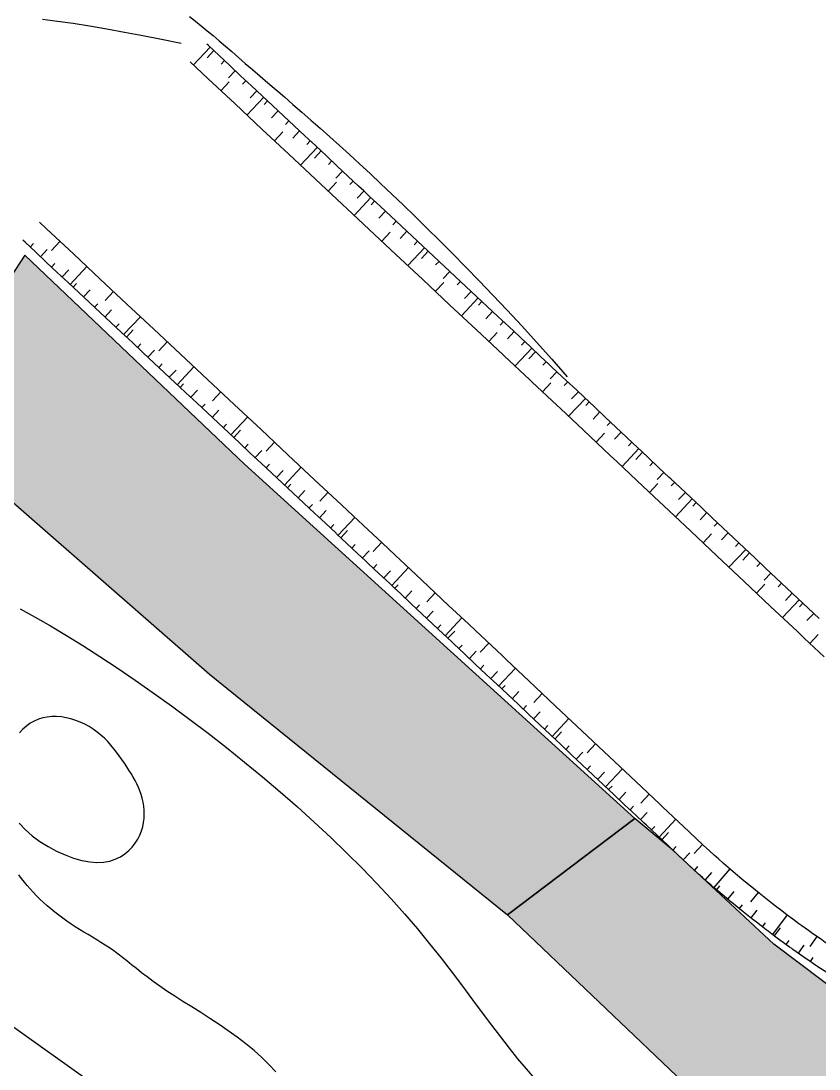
# Model space of a CAD drawing. Header units: millimetres. Extents: x 501029 to 503193, y 1805862 to 1807132.
# Drawn here: x 501825.51 to 501858.1, y 1806728.93 to 1806771.73 of the extents above; entities that cross this region are included whole.
import ezdxf

# ---------------------------------------------------------------- set-up
doc = ezdxf.new("R2010")
doc.units = ezdxf.units.MM
doc.header["$LTSCALE"] = 12
doc.header["$MEASUREMENT"] = 0
for name, color, linetype in [('3', 7, 'CONTINUOUS'), ('DM1', 4, 'CONTINUOUS'), ('KHUNG', 7, 'CONTINUOUS'), ('TEXT', 4, 'CONTINUOUS')]:
    doc.layers.add(name, color=color, linetype=linetype)

msp = doc.modelspace()

# ---------------------------------------------------------------- hatches: boundary and pattern name
at = {"layer": 'TEXT', "linetype": 'Continuous'}
h = msp.add_hatch(dxfattribs=at)
h.set_pattern_fill('HONEY', color=256, scale=5, style=0)
h.set_pattern_definition([(0, (0, 0), (0.9375, 0.5412658750000001), [0.625, -1.25]), (120, (0, 0), (-0.9374999979516122, 0.5412658785479115), [0.625, -1.25]), (60, (0, 0), (2.0483877e-09, 1.082531753547911), [-1.25, 0.625])])
h.paths.add_polyline_path([(501834.6466081616, 1806753.636734551), (501825.6713402269, 1806762.17099704), (501821.2938374038, 1806755.472344911), (501833.2147096753, 1806745.055671973), (501845.3858500724, 1806735.223204318), (501850.5764841258, 1806739.156191729)])
h.paths.add_polyline_path([(501860.2846427964, 1806730.989805251), (501856.2574264699, 1806734.028931883), (501852.1300000001, 1806737.871999999), (501850.5764841261, 1806739.156191728), (501845.3858500727, 1806735.223204318), (501856.6130687546, 1806724.521065518), (501868.2472492611, 1806715.403686484), (501872.2860022753, 1806719.673945244), (501864.0525835316, 1806726.646058421), (501861.8955290009, 1806728.755154181)])
h.paths.add_polyline_path([(501872.9540000002, 1806720.087), (501868.2472492608, 1806715.403686484), (501871.2077240842, 1806713.447778474), (501877.1870352164, 1806715.80847753)])

# ---------------------------------------------------------------- linework, layer by layer
at = {"layer": '3', "linetype": 'Continuous'}
for p, q in [((501833.1679999999, 1806770.727, 7.645999999999999), (501833.1029999998, 1806770.788, 7.649)), ((501833.234, 1806770.667, 7.584999999999999), (501832.5509999997, 1806769.937, 7.584999999999999)), ((501833.3869999999, 1806770.522, 7.637999999999999), (501833.1139999999, 1806770.23, 7.637999999999999)), ((501833.6059999999, 1806770.316999999, 7.629999999999999), (501833.1679999999, 1806770.727, 7.645999999999999)), ((501834.0439999998, 1806769.907, 7.613), (501833.6059999999, 1806770.316999999, 7.629999999999999)), ((501833.1599999999, 1806769.367, 7.562), (501832.4199999999, 1806770.06, 7.589999999999999)), ((501833.825, 1806770.112, 7.621), (501833.6889999998, 1806769.966, 7.621)), ((501834.4819999999, 1806769.497, 7.596), (501834.0439999998, 1806769.907, 7.613)), ((501834.2629999998, 1806769.702, 7.605), (501833.9899999998, 1806769.41, 7.605)), ((501834.9199999999, 1806769.087, 7.58), (501834.4819999999, 1806769.497, 7.596)), ((501834.2549999999, 1806768.342, 7.52), (501833.1599999999, 1806769.367, 7.562)), ((501834.0169999998, 1806769.25, 7.541999999999999), (501833.6749999998, 1806768.885, 7.541999999999999)), ((501834.7009999999, 1806769.292, 7.588), (501834.5639999998, 1806769.146, 7.588)), ((501835.3579999998, 1806768.677, 7.562999999999999), (501834.9199999999, 1806769.087, 7.58)), ((501835.4239999999, 1806768.617999999, 7.501), (501834.7399999997, 1806767.888, 7.501)), ((501835.1389999997, 1806768.882, 7.570999999999999), (501834.866, 1806768.59, 7.570999999999999)), ((501835.7959999999, 1806768.268, 7.546), (501835.3579999998, 1806768.677, 7.562999999999999)), ((501835.3499999999, 1806767.318, 7.477999999999999), (501834.2549999999, 1806768.342, 7.52)), ((501835.5769999999, 1806768.472, 7.554), (501835.4399999999, 1806768.326, 7.554)), ((501836.2339999999, 1806767.858, 7.528999999999999), (501835.7959999999, 1806768.268, 7.546)), ((501836.0149999999, 1806768.062999999, 7.538), (501835.741, 1806767.771, 7.538)), ((501836.6709999998, 1806767.448, 7.512999999999999), (501836.2339999999, 1806767.858, 7.528999999999999)), ((501836.4439999999, 1806766.293, 7.435999999999999), (501835.3499999999, 1806767.318, 7.477999999999999)), ((501836.4519999998, 1806767.653, 7.520999999999999), (501836.3159999999, 1806767.507, 7.520999999999999)), ((501837.1089999999, 1806767.038, 7.496), (501836.6709999998, 1806767.448, 7.512999999999999)), ((501836.2059999997, 1806767.200999999, 7.458), (501835.8639999998, 1806766.836, 7.458)), ((501836.8899999999, 1806767.243, 7.504), (501836.6169999999, 1806766.951, 7.504)), ((501837.5469999998, 1806766.628, 7.479), (501837.1089999999, 1806767.038, 7.496)), ((501837.613, 1806766.569, 7.418), (501836.9299999999, 1806765.839, 7.418)), ((501837.3279999998, 1806766.833, 7.488), (501837.1919999998, 1806766.687, 7.488)), ((501837.9849999998, 1806766.218, 7.461999999999999), (501837.5469999998, 1806766.628, 7.479)), ((501837.5389999999, 1806765.268, 7.394), (501836.4439999999, 1806766.293, 7.435999999999999)), ((501837.7659999998, 1806766.423, 7.471), (501837.4929999998, 1806766.131, 7.471)), ((501838.4229999999, 1806765.808, 7.445999999999999), (501837.9849999998, 1806766.218, 7.461999999999999)), ((501838.2039999999, 1806766.013, 7.453999999999999), (501838.0669999999, 1806765.867, 7.453999999999999)), ((501838.6419999998, 1806765.603, 7.437), (501838.3679999998, 1806765.310999999, 7.437)), ((501838.8609999998, 1806765.398, 7.429), (501838.4229999999, 1806765.808, 7.445999999999999)), ((501838.6339999999, 1806764.244, 7.352999999999999), (501837.5389999999, 1806765.268, 7.394)), ((501839.2989999998, 1806764.989, 7.411999999999999), (501838.8609999998, 1806765.398, 7.429)), ((501839.0799999998, 1806765.194, 7.421), (501838.9429999998, 1806765.048, 7.421)), ((501838.3949999998, 1806765.152, 7.375), (501838.0539999999, 1806764.787, 7.375)), ((501839.5179999999, 1806764.784, 7.403999999999999), (501839.2439999999, 1806764.492, 7.403999999999999)), ((501839.8019999999, 1806764.519, 7.334), (501839.119, 1806763.789, 7.334)), ((501840.1739999998, 1806764.169, 7.379), (501839.7369999997, 1806764.579, 7.395)), ((501839.9549999998, 1806764.374, 7.387), (501839.8189999999, 1806764.228, 7.387)), ((501840.3929999999, 1806763.964, 7.37), (501840.1199999999, 1806763.672, 7.37)), ((501840.6119999998, 1806763.759, 7.362), (501840.1739999998, 1806764.169, 7.379)), ((501826.558, 1806763.241, 7.052), (501826.2689999999, 1806763.511, 7.062999999999999)), ((501841.0499999998, 1806763.349, 7.344999999999999), (501840.6119999998, 1806763.759, 7.362)), ((501840.8309999998, 1806763.554, 7.354), (501840.6949999999, 1806763.408, 7.354)), ((501827.6519999997, 1806762.216, 7.009999999999999), (501826.558, 1806763.241, 7.052)), ((501840.8229999998, 1806762.194, 7.269), (501839.7279999999, 1806763.219, 7.310999999999999)), ((501840.585, 1806763.102, 7.291), (501840.2429999998, 1806762.737, 7.291)), ((501841.2689999999, 1806763.144, 7.336999999999999), (501840.9959999998, 1806762.852, 7.336999999999999)), ((501841.4879999999, 1806762.939, 7.328999999999999), (501841.0499999998, 1806763.349, 7.344999999999999)), ((501825.683, 1806762.693, 6.999), (501825.586, 1806762.783, 7.003)), ((501826.1199999999, 1806762.283, 6.983), (501825.683, 1806762.693, 6.999)), ((501826.0259999999, 1806762.645, 6.991), (501825.8889999998, 1806762.499, 6.991)), ((501827.1049999998, 1806762.729, 7.031), (501826.7629999998, 1806762.363, 7.031)), ((501841.9259999998, 1806762.529, 7.312), (501841.4879999999, 1806762.939, 7.328999999999999)), ((501841.7069999999, 1806762.734, 7.32), (501841.5699999998, 1806762.588, 7.32)), ((501826.558, 1806761.873, 6.966), (501826.1199999999, 1806762.283, 6.983)), ((501826.5889999999, 1806762.392, 6.975), (501826.316, 1806762.1, 6.975)), ((501828.7469999997, 1806761.192, 6.967999999999999), (501827.6519999997, 1806762.216, 7.009999999999999)), ((501841.9179999998, 1806761.17, 7.227), (501840.8229999998, 1806762.194, 7.269)), ((501841.9919999999, 1806762.47, 7.25), (501841.308, 1806761.739999999, 7.25)), ((501842.1449999998, 1806762.323999999, 7.302999999999999), (501841.8709999998, 1806762.032, 7.302999999999999)), ((501842.3639999998, 1806762.12, 7.294999999999999), (501841.9259999998, 1806762.529, 7.312)), ((501826.9959999998, 1806761.463, 6.948999999999999), (501826.558, 1806761.873, 6.966)), ((501826.9019999998, 1806761.825, 6.958), (501826.7649999999, 1806761.679, 6.958)), ((501842.8019999999, 1806761.71, 7.278), (501842.3639999998, 1806762.12, 7.294999999999999)), ((501842.5829999999, 1806761.915, 7.286999999999999), (501842.4459999998, 1806761.769, 7.286999999999999)), ((501827.4339999999, 1806761.053, 6.932), (501826.9959999998, 1806761.463, 6.948999999999999)), ((501827.4649999998, 1806761.572, 6.942), (501827.1919999998, 1806761.28, 6.942)), ((501828.2, 1806761.704, 6.988999999999999), (501827.5159999998, 1806760.974, 6.988999999999999)), ((501843.021, 1806761.505, 7.27), (501842.7469999998, 1806761.213, 7.27)), ((501843.2389999999, 1806761.3, 7.262), (501842.8019999999, 1806761.71, 7.278)), ((501827.8719999997, 1806760.643, 6.916), (501827.4339999999, 1806761.053, 6.932)), ((501827.778, 1806761.006, 6.924), (501827.6409999998, 1806760.86, 6.924)), ((501829.842, 1806760.167, 6.926), (501828.7469999997, 1806761.192, 6.967999999999999)), ((501843.0119999999, 1806760.145, 7.185), (501841.9179999998, 1806761.17, 7.227)), ((501842.7739999998, 1806761.053, 7.206999999999999), (501842.4319999998, 1806760.688, 7.206999999999999)), ((501843.677, 1806760.889999999, 7.245), (501843.2389999999, 1806761.3, 7.262)), ((501843.4579999999, 1806761.095, 7.253), (501843.3219999999, 1806760.949, 7.253)), ((501844.1149999998, 1806760.48, 7.227999999999999), (501843.677, 1806760.889999999, 7.245)), ((501828.3099999998, 1806760.233, 6.899), (501827.8719999997, 1806760.643, 6.916)), ((501828.3409999998, 1806760.752, 6.908), (501828.0669999999, 1806760.46, 6.908)), ((501829.2939999998, 1806760.679, 6.947), (501828.9529999997, 1806760.314, 6.947)), ((501843.896, 1806760.685, 7.235999999999999), (501843.6229999998, 1806760.393, 7.235999999999999)), ((501844.5529999999, 1806760.07, 7.211), (501844.1149999998, 1806760.48, 7.227999999999999)), ((501828.7479999999, 1806759.824, 6.882), (501828.3099999998, 1806760.233, 6.899)), ((501828.653, 1806760.186, 6.891), (501828.5169999998, 1806760.04, 6.891)), ((501830.9359999998, 1806759.142, 6.884999999999999), (501829.842, 1806760.167, 6.926)), ((501844.1069999998, 1806759.12, 7.142999999999999), (501843.0119999999, 1806760.145, 7.185)), ((501844.1809999998, 1806760.421, 7.166999999999999), (501843.4979999999, 1806759.691, 7.166999999999999)), ((501844.3339999998, 1806760.275, 7.219999999999999), (501844.1969999999, 1806760.129, 7.219999999999999)), ((501844.991, 1806759.66, 7.195), (501844.5529999999, 1806760.07, 7.211)), ((501829.1859999997, 1806759.414, 6.865), (501828.7479999999, 1806759.824, 6.882)), ((501829.2159999997, 1806759.933, 6.875), (501828.9429999998, 1806759.641, 6.875)), ((501830.3889999998, 1806759.655, 6.905), (501829.7059999998, 1806758.924, 6.905)), ((501844.7719999999, 1806759.865, 7.203), (501844.4989999998, 1806759.573, 7.203)), ((501845.4289999998, 1806759.25, 7.177999999999999), (501844.991, 1806759.66, 7.195)), ((501829.6229999999, 1806759.004, 6.849), (501829.1859999997, 1806759.414, 6.865)), ((501829.5289999999, 1806759.366, 6.857), (501829.3919999997, 1806759.22, 6.857)), ((501845.21, 1806759.455, 7.185999999999999), (501845.0729999998, 1806759.309, 7.185999999999999)), ((501845.8669999999, 1806758.841, 7.161), (501845.4289999998, 1806759.25, 7.177999999999999)), ((501830.0609999998, 1806758.593999999, 6.831999999999999), (501829.6229999999, 1806759.004, 6.849)), ((501830.0919999999, 1806759.113, 6.841), (501829.8189999999, 1806758.821, 6.841)), ((501832.031, 1806758.118, 6.842999999999999), (501830.9359999998, 1806759.142, 6.884999999999999)), ((501845.2019999998, 1806758.096, 7.100999999999999), (501844.1069999998, 1806759.12, 7.142999999999999)), ((501844.9629999998, 1806759.004, 7.124), (501844.6219999997, 1806758.639, 7.124)), ((501845.6479999998, 1806759.046, 7.169999999999999), (501845.3739999999, 1806758.754, 7.169999999999999)), ((501830.4989999998, 1806758.184, 6.815), (501830.0609999998, 1806758.593999999, 6.831999999999999)), ((501830.4049999998, 1806758.546, 6.823999999999999), (501830.2679999999, 1806758.4, 6.823999999999999)), ((501831.4839999999, 1806758.63, 6.863999999999999), (501831.1419999998, 1806758.265, 6.863999999999999)), ((501846.3699999998, 1806758.371, 7.083), (501845.6869999999, 1806757.642, 7.083)), ((501846.0859999999, 1806758.636, 7.153), (501845.9489999997, 1806758.489999999, 7.153)), ((501846.7419999999, 1806758.021, 7.128), (501846.3039999998, 1806758.431, 7.145)), ((501830.9369999999, 1806757.774, 6.798), (501830.4989999998, 1806758.184, 6.815)), ((501830.9679999998, 1806758.293, 6.807999999999999), (501830.6949999999, 1806758.001, 6.807999999999999)), ((501846.5229999998, 1806758.225999999, 7.137), (501846.2499999998, 1806757.934, 7.137)), ((501831.3749999998, 1806757.364, 6.782), (501830.9369999999, 1806757.774, 6.798)), ((501831.281, 1806757.727, 6.79), (501831.1439999998, 1806757.581, 6.79)), ((501831.8439999998, 1806757.474, 6.774), (501831.5699999998, 1806757.182, 6.774)), ((501832.5779999997, 1806757.605, 6.822), (501831.8949999998, 1806756.875, 6.822)), ((501846.9609999999, 1806757.816, 7.12), (501846.8239999998, 1806757.67, 7.12)), ((501847.6169999999, 1806757.2, 7.097), (501847.18, 1806757.61, 7.112)), ((501831.8129999999, 1806756.955, 6.765), (501831.3749999998, 1806757.364, 6.782)), ((501834.221, 1806756.068, 6.759), (501833.126, 1806757.093, 6.801)), ((501847.3979999998, 1806757.405, 7.104), (501847.1249999998, 1806757.113, 7.104)), ((501848.0549999999, 1806756.79, 7.081), (501847.6169999999, 1806757.2, 7.097)), ((501832.156, 1806756.907, 6.757), (501832.0199999998, 1806756.761, 6.757)), ((501832.7199999998, 1806756.654, 6.741), (501832.4459999998, 1806756.361999999, 6.741)), ((501847.1519999998, 1806756.953, 7.041999999999999), (501846.8099999998, 1806756.589, 7.041999999999999)), ((501847.8359999999, 1806756.995, 7.089), (501847.6989999998, 1806756.849, 7.089)), ((501832.6889999998, 1806756.135, 6.730999999999999), (501832.2509999999, 1806756.545, 6.748)), ((501833.673, 1806756.581, 6.78), (501833.3309999998, 1806756.216, 6.78)), ((501848.558, 1806756.318999999, 7.004999999999999), (501847.8729999999, 1806755.591, 7.004999999999999)), ((501848.2729999998, 1806756.584, 7.073), (501847.9989999999, 1806756.293, 7.073)), ((501848.9289999997, 1806755.968, 7.051), (501848.4919999998, 1806756.379, 7.065999999999999)), ((501833.126, 1806755.725, 6.714999999999999), (501832.6889999998, 1806756.135, 6.730999999999999)), ((501833.0319999999, 1806756.087, 6.722999999999999), (501832.8949999998, 1806755.941, 6.722999999999999)), ((501833.5949999997, 1806755.834, 6.706999999999999), (501833.3219999999, 1806755.542, 6.706999999999999)), ((501835.3149999999, 1806755.044, 6.717), (501834.221, 1806756.068, 6.759)), ((501848.71, 1806756.173, 7.057999999999999), (501848.5729999999, 1806756.028, 7.057999999999999)), ((501849.1469999999, 1806755.763, 7.044), (501848.8729999999, 1806755.471, 7.044)), ((501849.3659999999, 1806755.557, 7.036), (501848.9289999997, 1806755.968, 7.051)), ((501833.5639999998, 1806755.315, 6.698), (501833.126, 1806755.725, 6.714999999999999)), ((501834.7679999999, 1806755.556, 6.738), (501834.085, 1806754.826, 6.738)), ((501849.8029999999, 1806755.146, 7.020999999999999), (501849.3659999999, 1806755.557, 7.036)), ((501849.5839999999, 1806755.352, 7.028999999999999), (501849.447, 1806755.206, 7.028999999999999)), ((501834.0019999999, 1806754.905, 6.681), (501833.5639999998, 1806755.315, 6.698)), ((501833.9079999998, 1806755.268, 6.69), (501833.7709999999, 1806755.122, 6.69)), ((501834.44, 1806754.496, 6.663999999999999), (501834.0019999999, 1806754.905, 6.681)), ((501834.471, 1806755.014, 6.674), (501834.1979999998, 1806754.722, 6.674)), ((501836.4099999999, 1806754.019, 6.674999999999999), (501835.3149999999, 1806755.044, 6.717)), ((501849.5749999999, 1806753.991, 6.947), (501848.4819999998, 1806755.018, 6.983999999999999)), ((501849.3379999998, 1806754.9, 6.967), (501848.9949999999, 1806754.536, 6.967)), ((501850.021, 1806754.941, 7.014), (501849.7469999998, 1806754.65, 7.014)), ((501850.2399999998, 1806754.736, 7.007), (501849.8029999999, 1806755.146, 7.020999999999999)), ((501834.8779999998, 1806754.086, 6.648), (501834.44, 1806754.496, 6.663999999999999)), ((501835.8629999999, 1806754.531, 6.695999999999999), (501835.521, 1806754.165999999, 6.695999999999999)), ((501850.4579999999, 1806754.53, 6.999), (501850.3209999998, 1806754.384, 6.999)), ((501834.7839999997, 1806754.448, 6.656), (501834.6469999999, 1806754.302, 6.656)), ((501835.3159999999, 1806753.676, 6.631), (501834.8779999998, 1806754.086, 6.648)), ((501835.3469999999, 1806754.195, 6.64), (501835.0729999998, 1806753.903, 6.64)), ((501850.7419999998, 1806754.265, 6.931), (501850.0569999998, 1806753.537, 6.931)), ((501850.8949999998, 1806754.119, 6.985), (501850.6209999998, 1806753.828, 6.985)), ((501851.1139999998, 1806753.913, 6.977999999999999), (501850.6769999999, 1806754.325, 6.991999999999999)), ((501835.754, 1806753.266, 6.613999999999999), (501835.3159999999, 1806753.676, 6.631)), ((501835.6589999998, 1806753.628, 6.623), (501835.5229999998, 1806753.482, 6.623)), ((501837.5049999999, 1806752.994, 6.633), (501836.4099999999, 1806754.019, 6.674999999999999)), ((501851.5499999998, 1806753.502, 6.964), (501851.1139999998, 1806753.913, 6.977999999999999)), ((501851.332, 1806753.708, 6.971), (501851.1949999998, 1806753.562, 6.971)), ((501836.1919999998, 1806752.856, 6.597), (501835.754, 1806753.266, 6.613999999999999)), ((501836.2229999998, 1806753.375, 6.607), (501835.9489999998, 1806753.083, 6.607)), ((501836.9569999999, 1806753.507, 6.653999999999999), (501836.2739999997, 1806752.776999999, 6.653999999999999)), ((501851.7689999999, 1806753.297, 6.956999999999999), (501851.494, 1806753.005, 6.956999999999999)), ((501851.9869999997, 1806753.091, 6.95), (501851.5499999998, 1806753.502, 6.964)), ((501836.6299999999, 1806752.446, 6.581), (501836.1919999998, 1806752.856, 6.597)), ((501836.5349999999, 1806752.808, 6.589), (501836.3989999997, 1806752.662, 6.589)), ((501838.5989999999, 1806751.969999999, 6.591), (501837.5049999999, 1806752.994, 6.633)), ((501851.5219999999, 1806752.845, 6.895), (501851.1789999998, 1806752.48, 6.895)), ((501852.2049999998, 1806752.885, 6.943), (501852.0679999998, 1806752.74, 6.943)), ((501837.0669999998, 1806752.036, 6.564), (501836.6299999999, 1806752.446, 6.581)), ((501837.0979999998, 1806752.555, 6.573), (501836.8249999999, 1806752.263, 6.573)), ((501838.052, 1806752.482, 6.612), (501837.71, 1806752.117, 6.612)), ((501852.6419999997, 1806752.473999999, 6.929), (501852.3679999998, 1806752.183, 6.929)), ((501852.8599999999, 1806752.269, 6.921999999999999), (501852.4239999999, 1806752.68, 6.935999999999999)), ((501837.5049999999, 1806751.627, 6.546999999999999), (501837.0669999998, 1806752.036, 6.564)), ((501837.4109999998, 1806751.989, 6.556), (501837.2739999997, 1806751.842999999, 6.556)), ((501852.8499999998, 1806750.906, 6.842), (501851.7589999999, 1806751.935, 6.876)), ((501852.9259999997, 1806752.209, 6.860999999999999), (501852.2399999998, 1806751.481, 6.860999999999999)), ((501853.2969999998, 1806751.857, 6.908999999999999), (501852.8599999999, 1806752.269, 6.921999999999999)), ((501853.0789999999, 1806752.063, 6.915), (501852.9409999999, 1806751.917, 6.915)), ((501837.9429999997, 1806751.217, 6.53), (501837.5049999999, 1806751.627, 6.546999999999999)), ((501837.974, 1806751.736, 6.54), (501837.7009999999, 1806751.444, 6.54)), ((501853.5149999999, 1806751.651999999, 6.902), (501853.2409999999, 1806751.36, 6.902)), ((501853.7339999999, 1806751.446, 6.895), (501853.2969999998, 1806751.857, 6.908999999999999)), ((501838.3809999998, 1806750.807, 6.514), (501837.9429999997, 1806751.217, 6.53)), ((501838.2869999998, 1806751.168999999, 6.522), (501838.15, 1806751.023, 6.522)), ((501839.1469999999, 1806751.457, 6.570999999999999), (501838.4629999998, 1806750.728, 6.570999999999999)), ((501854.17, 1806751.035, 6.881), (501853.7339999999, 1806751.446, 6.895)), ((501853.9519999998, 1806751.24, 6.887999999999999), (501853.815, 1806751.095, 6.887999999999999)), ((501838.8499999999, 1806750.916, 6.506), (501838.5759999999, 1806750.624, 6.506)), ((501853.9419999998, 1806749.878, 6.807999999999999), (501852.8499999998, 1806750.906, 6.842)), ((501853.7049999999, 1806750.788, 6.826), (501853.3619999997, 1806750.424, 6.826)), ((501854.3879999999, 1806750.829, 6.874), (501854.1139999999, 1806750.538, 6.874)), ((501854.6069999999, 1806750.623, 6.868), (501854.17, 1806751.035, 6.881)), ((501855.0429999998, 1806750.212, 6.854), (501854.6069999999, 1806750.623, 6.868)), ((501839.2559999998, 1806749.987, 6.480999999999999), (501838.8189999999, 1806750.397, 6.496999999999999)), ((501839.1619999998, 1806750.349, 6.49), (501839.0259999999, 1806750.202999999, 6.49)), ((501840.241, 1806750.432, 6.53), (501839.8989999997, 1806750.067, 6.53)), ((501854.825, 1806750.418, 6.860999999999999), (501854.6879999998, 1806750.272, 6.860999999999999)), ((501855.4799999997, 1806749.801, 6.839999999999999), (501855.0429999998, 1806750.212, 6.854)), ((501839.7249999999, 1806750.096, 6.474), (501839.4519999998, 1806749.804, 6.474)), ((501855.0329999999, 1806748.85, 6.774), (501853.9419999998, 1806749.878, 6.807999999999999)), ((501855.1089999999, 1806750.152, 6.793), (501854.4229999999, 1806749.424, 6.793)), ((501855.2619999999, 1806750.006, 6.847), (501854.9869999997, 1806749.715, 6.847)), ((501855.9169999999, 1806749.389, 6.826999999999999), (501855.4799999997, 1806749.801, 6.839999999999999)), ((501840.1319999997, 1806749.166, 6.448999999999999), (501839.6939999999, 1806749.577, 6.464999999999999)), ((501840.0369999998, 1806749.529, 6.456999999999999), (501839.9009999999, 1806749.383, 6.456999999999999)), ((501841.3339999998, 1806749.406, 6.491), (501840.6499999999, 1806748.677, 6.491)), ((501855.6979999999, 1806749.594999999, 6.833), (501855.5609999998, 1806749.448999999, 6.833)), ((501856.3529999999, 1806748.978, 6.812999999999999), (501855.9169999999, 1806749.389, 6.826999999999999)), ((501840.5689999999, 1806748.756, 6.432999999999999), (501840.1319999997, 1806749.166, 6.448999999999999)), ((501840.5999999998, 1806749.275, 6.442), (501840.3259999999, 1806748.983, 6.442)), ((501856.1349999998, 1806749.184, 6.82), (501855.8609999998, 1806748.893, 6.82)), ((501856.7899999998, 1806748.566999999, 6.799), (501856.3529999999, 1806748.978, 6.812999999999999)), ((501840.9119999998, 1806748.708, 6.426), (501840.7749999999, 1806748.562, 6.426)), ((501842.9729999997, 1806747.866, 6.435), (501841.8809999999, 1806748.893, 6.472)), ((501856.1249999997, 1806747.822, 6.74), (501855.0329999999, 1806748.85, 6.774)), ((501855.8879999998, 1806748.731, 6.758), (501855.545, 1806748.367, 6.758)), ((501856.5719999999, 1806748.772, 6.806), (501856.4339999999, 1806748.627, 6.806)), ((501857.2269999999, 1806748.156, 6.786), (501856.7899999998, 1806748.566999999, 6.799)), ((501841.4429999998, 1806747.934, 6.403999999999999), (501841.0059999999, 1806748.344999999, 6.418)), ((501841.4739999999, 1806748.454, 6.411999999999999), (501841.2, 1806748.162, 6.411999999999999)), ((501842.4269999999, 1806748.379, 6.453), (501842.085, 1806748.015, 6.453)), ((501857.2919999999, 1806748.096, 6.725), (501856.6059999999, 1806747.368, 6.725)), ((501857.0079999999, 1806748.361, 6.791999999999999), (501856.734, 1806748.07, 6.791999999999999)), ((501857.663, 1806747.744, 6.772), (501857.2269999999, 1806748.156, 6.786)), ((501841.8799999999, 1806747.523, 6.389), (501841.4429999998, 1806747.934, 6.403999999999999)), ((501841.7859999999, 1806747.886, 6.397), (501841.6489999998, 1806747.74, 6.397)), ((501842.3489999999, 1806747.632, 6.382), (501842.075, 1806747.341, 6.382)), ((501857.2159999997, 1806746.793, 6.705), (501856.1249999997, 1806747.822, 6.74)), ((501857.4449999999, 1806747.95, 6.778999999999999), (501857.308, 1806747.804, 6.778999999999999)), ((501858.0999999999, 1806747.333, 6.758), (501857.663, 1806747.744, 6.772)), ((501842.3169999998, 1806747.113, 6.374), (501841.8799999999, 1806747.523, 6.389)), ((501843.5199999998, 1806747.352, 6.416), (501842.835, 1806746.624, 6.416)), ((501857.8809999998, 1806747.539, 6.765), (501857.6069999999, 1806747.247, 6.765)), ((501842.754, 1806746.702, 6.358999999999999), (501842.3169999998, 1806747.113, 6.374)), ((501842.6599999999, 1806747.063999999, 6.366999999999999), (501842.5229999998, 1806746.919, 6.366999999999999)), ((501843.2229999998, 1806746.81, 6.352999999999999), (501842.9489999999, 1806746.519, 6.352999999999999)), ((501845.1579999998, 1806745.811, 6.363), (501844.0659999999, 1806746.838, 6.398)), ((501858.0709999998, 1806746.675, 6.689), (501857.7289999998, 1806746.310999999, 6.689)), ((501843.6279999998, 1806745.88, 6.331), (501843.1909999999, 1806746.290999999, 6.344999999999999)), ((501843.5339999998, 1806746.243, 6.338), (501843.3969999999, 1806746.097, 6.338)), ((501844.0959999999, 1806745.988, 6.323999999999999), (501843.822, 1806745.697, 6.323999999999999)), ((501844.6119999997, 1806746.325, 6.381), (501844.2689999999, 1806745.96, 6.381)), ((501844.0649999999, 1806745.468, 6.315999999999999), (501843.6279999998, 1806745.88, 6.331)), ((501844.5009999999, 1806745.057, 6.302), (501844.0649999999, 1806745.468, 6.315999999999999)), ((501844.4079999998, 1806745.42, 6.31), (501844.2699999997, 1806745.275, 6.31)), ((501844.9699999997, 1806745.165999999, 6.296), (501844.6949999998, 1806744.875, 6.296)), ((501845.7029999997, 1806745.296, 6.346), (501845.0179999999, 1806744.569, 6.346)), ((501845.3749999998, 1806744.235, 6.275), (501844.9379999998, 1806744.646, 6.288999999999999)), ((501847.3409999998, 1806743.754, 6.294999999999999), (501846.2489999999, 1806744.782, 6.328999999999999)), ((501845.281, 1806744.598, 6.282), (501845.1439999999, 1806744.452, 6.282)), ((501845.8109999998, 1806743.823, 6.261), (501845.3749999998, 1806744.235, 6.275)), ((501845.8429999999, 1806744.343, 6.269), (501845.5679999997, 1806744.052, 6.269)), ((501846.7949999999, 1806744.268, 6.312), (501846.4519999998, 1806743.904, 6.312)), ((501846.248, 1806743.412, 6.248), (501845.8109999998, 1806743.823, 6.261)), ((501846.1539999999, 1806743.775, 6.254999999999999), (501846.0169999998, 1806743.629, 6.254999999999999)), ((501846.6839999999, 1806743.001, 6.233999999999999), (501846.248, 1806743.412, 6.248)), ((501846.7159999998, 1806743.52, 6.241999999999999), (501846.4419999998, 1806743.229, 6.241999999999999)), ((501848.4319999998, 1806742.726, 6.261), (501847.3409999998, 1806743.754, 6.294999999999999)), ((501847.1209999998, 1806742.589, 6.221), (501846.6839999999, 1806743.001, 6.233999999999999)), ((501847.0269999998, 1806742.952, 6.227999999999999), (501846.8899999999, 1806742.807, 6.227999999999999)), ((501847.8869999999, 1806743.24, 6.278), (501847.2009999999, 1806742.511999999, 6.278)), ((501847.558, 1806742.178, 6.206999999999999), (501847.1209999998, 1806742.589, 6.221)), ((501847.5889999999, 1806742.698, 6.214999999999999), (501847.315, 1806742.406999999, 6.214999999999999)), ((501849.5239999998, 1806741.697, 6.227), (501848.4319999998, 1806742.726, 6.261)), ((501847.9939999999, 1806741.767, 6.193), (501847.558, 1806742.178, 6.206999999999999)), ((501847.9009999999, 1806742.13, 6.201), (501847.7629999998, 1806741.984, 6.201)), ((501848.9779999999, 1806742.212, 6.243999999999999), (501848.6349999998, 1806741.847999999, 6.243999999999999)), ((501848.4309999998, 1806741.355, 6.179999999999999), (501847.9939999999, 1806741.767, 6.193)), ((501848.4619999998, 1806741.875, 6.187), (501848.1879999999, 1806741.584, 6.187)), ((501850.6149999997, 1806740.669, 6.193), (501849.5239999998, 1806741.697, 6.227)), ((501848.8669999999, 1806740.944, 6.166), (501848.4309999998, 1806741.355, 6.179999999999999)), ((501848.7739999997, 1806741.307, 6.173), (501848.6369999998, 1806741.161, 6.173)), ((501849.3039999998, 1806740.533, 6.153), (501848.8669999999, 1806740.944, 6.166)), ((501849.3359999999, 1806741.051999999, 6.16), (501849.0609999997, 1806740.761, 6.16)), ((501850.0699999998, 1806741.183, 6.209999999999999), (501849.3839999998, 1806740.455, 6.209999999999999)), ((501849.741, 1806740.121, 6.139), (501849.3039999998, 1806740.533, 6.153)), ((501849.6469999998, 1806740.484, 6.145999999999999), (501849.5099999998, 1806740.339, 6.145999999999999)), ((501850.177, 1806739.71, 6.125), (501849.741, 1806740.121, 6.139)), ((501850.2089999998, 1806740.23, 6.133), (501849.9349999999, 1806739.939, 6.133)), ((501851.1609999999, 1806740.155, 6.176), (501850.8179999997, 1806739.791, 6.176)), ((501850.6139999999, 1806739.299, 6.112), (501850.177, 1806739.71, 6.125)), ((501850.5199999998, 1806739.662, 6.118999999999999), (501850.383, 1806739.516, 6.118999999999999)), ((501852.7989999999, 1806738.614, 6.124), (501851.7069999999, 1806739.641, 6.158999999999999)), ((501851.0819999999, 1806739.407, 6.105999999999999), (501850.808, 1806739.116, 6.105999999999999)), ((501852.2529999998, 1806739.127, 6.141), (501851.5679999997, 1806738.399, 6.141)), ((501851.4869999997, 1806738.475999999, 6.084), (501851.0499999998, 1806738.887, 6.097999999999999)), ((501851.3939999999, 1806738.839, 6.092), (501851.2569999998, 1806738.694, 6.092)), ((501851.9239999999, 1806738.066, 6.07), (501851.4869999997, 1806738.475999999, 6.084)), ((501851.9559999997, 1806738.585, 6.078), (501851.6819999998, 1806738.294, 6.078)), ((501852.3609999999, 1806737.655, 6.056), (501851.9239999999, 1806738.066, 6.07)), ((501852.2669999998, 1806738.017, 6.062999999999999), (501852.1299999999, 1806737.872, 6.062999999999999)), ((501853.3459999999, 1806738.1, 6.105999999999999), (501853.0029999998, 1806737.736, 6.105999999999999)), ((501852.8299999998, 1806737.763, 6.049999999999999), (501852.5559999999, 1806737.472, 6.049999999999999)), ((501853.1429999999, 1806737.198, 6.033999999999999), (501853.0089999998, 1806737.05, 6.033999999999999)), ((501853.7139999999, 1806736.953, 6.017), (501853.4489999998, 1806736.653, 6.017)), ((501854.4609999999, 1806737.098, 6.062), (501853.805, 1806736.343, 6.062)), ((501854.0419999999, 1806736.404, 5.996), (501853.913, 1806736.251, 5.996)), ((501854.6249999998, 1806736.173, 5.972999999999999), (501854.369, 1806735.866, 5.972999999999999)), ((501855.6139999998, 1806736.141, 6.003), (501855.2999999998, 1806735.751999999, 6.003)), ((501854.9639999999, 1806735.637, 5.948999999999999), (501854.8389999999, 1806735.482, 5.948999999999999)), ((501855.558, 1806735.42, 5.923), (501855.3089999999, 1806735.106, 5.923)), ((501856.7969999998, 1806735.221, 5.937), (501856.1939999999, 1806734.424, 5.937)), ((501855.906, 1806734.895, 5.897), (501855.7839999997, 1806734.736, 5.897)), ((501856.5089999999, 1806734.69, 5.87), (501856.2689999999, 1806734.369, 5.87)), ((501856.8659999999, 1806734.178, 5.842), (501856.7489999998, 1806734.016, 5.842)), ((501857.4779999999, 1806733.985, 5.814), (501857.2469999997, 1806733.658, 5.814)), ((501858.0089999999, 1806734.34, 5.868999999999999), (501857.7229999998, 1806733.931, 5.868999999999999)), ((501857.8459999999, 1806733.487, 5.786999999999999), (501857.7329999998, 1806733.321, 5.786999999999999))]:
    msp.add_line(p, q, dxfattribs=at)
at = {"layer": '3', "color": 1, "linetype": 'Continuous', "flags": 128}
msp.add_lwpolyline([(502734.468, 1805863.404), (502565.854, 1806180.86), (502440.381, 1806356.363), (502262.265, 1806436.523), (502063.939, 1806567.977), (501955.637, 1806637.827), (501772.776, 1806767.939), (501708.223, 1807014.777), (501705.5739999999, 1807125.556)], dxfattribs=at)
at = {"layer": '3', "linetype": 'Continuous', "extrusion": (-0.5889328997842762, -0.6491158307836022, 0.4814630596191132), "elevation": -1468345.861847037}
msp.add_lwpolyline([(-842372.2785513707, 806604.4507320978), (-842372.584141877, 806604.4610006063), (-842372.8784320188, 806604.470128169)], dxfattribs=at)
at = {"layer": '3', "linetype": 'Continuous', "extrusion": (-0.5854438642789647, -0.6449805358347719, 0.4911777582224217), "elevation": -1459122.507725609}
msp.add_lwpolyline([(-842745.7613532727, 822786.4433456728), (-842746.9915229481, 822786.4823786021), (-842747.2603196191, 822786.4915628209)], dxfattribs=at)
at = {"layer": '3', "linetype": 'Continuous', "extrusion": (0.1869987715549266, 0.1614989482333295, 0.9689940913939965), "elevation": 385641.1521383709}
msp.add_lwpolyline([(1039379.590102272, -1512348.078431457), (1039380.107906815, -1512348.021770578), (1039380.18603159, -1512348.013676167)], dxfattribs=at)
at = {"layer": '3', "linetype": 'Continuous', "extrusion": (-0.1909539284568622, -0.2429647222055123, 0.951054541532971), "elevation": -534798.7739111331}
msp.add_lwpolyline([(-721886.6124732041, 1645927.601584622), (-721887.2272127199, 1645927.656596693), (-721888.1067763461, 1645927.737496797)], dxfattribs=at)
at = {"layer": '3', "linetype": 'Continuous', "extrusion": (0.5636710948465459, 0.5786117779822498, 0.5894771473218587), "elevation": 1328291.33464244}
msp.add_lwpolyline([(901282.532406912, -969305.2901739643), (901283.9789362145, -969305.24189378), (901284.0312761371, -969305.2406558265)], dxfattribs=at)
at = {"layer": '3', "linetype": 'Continuous', "extrusion": (-0.1054504036082024, -0.150643423431184, 0.9829480003315538), "elevation": -325089.1486352049}
msp.add_lwpolyline([(-624978.2824092594, 1737798.275224675), (-624978.4279867728, 1737798.296977554), (-624978.8769258673, 1737798.362236189)], dxfattribs=at)
at = {"layer": '3', "linetype": 'Continuous', "extrusion": (-0.4027629191070084, -0.4603004806179987, 0.7911418953229825), "elevation": -1033770.64100835}
msp.add_lwpolyline([(-812078.5279316086, 1337185.452846666), (-812079.8961160394, 1337185.511705506), (-812080.0268762399, 1337185.518245377)], dxfattribs=at)
at = {"layer": '3', "linetype": 'Continuous', "extrusion": (-0.0714797410025776, -0.1174309864291774, 0.9905052296946617), "elevation": -248033.3587156471}
msp.add_lwpolyline([(-510753.2789857703, 1787124.887090748), (-510753.6260503618, 1787124.959831172), (-510753.8663029935, 1787125.010749469)], dxfattribs=at)
at = {"layer": '3', "linetype": 'Continuous', "extrusion": (0.6620948147230667, 0.6936231463143913, 0.2837558584659577), "elevation": 1585481.333574272}
msp.add_lwpolyline([(884506.5624248283, -469166.9254591419), (884506.9345254961, -469166.9160733566), (884507.1623167332, -469166.9098161666)], dxfattribs=at)
at = {"layer": '3', "linetype": 'Continuous', "extrusion": (0.6717153342885918, 0.7061622680969001, 0.2239048029806587), "elevation": 1612963.10600632}
msp.add_lwpolyline([(881622.0743146812, -370551.1175885829), (881623.364664228, -370551.0847549675), (881623.573354622, -370551.079624715)], dxfattribs=at)
at = {"layer": '3', "linetype": 'Continuous', "extrusion": (-0.6109845601605662, -0.6652942994514857, 0.4290470398018806), "elevation": -1508643.368188041}
msp.add_lwpolyline([(-852469.6345355996, 716593.3315189537), (-852469.8566670018, 716593.3370543225), (-852470.234401616, 716593.3481250599)], dxfattribs=at)
at = {"layer": '3', "linetype": 'Continuous', "extrusion": (-0.2981375832823776, -0.3478271982499245, 0.8888926940818848), "elevation": -778052.2229406493}
msp.add_lwpolyline([(-794785.7671305252, 1509688.936194879), (-794786.8999413747, 1509688.995131959), (-794787.2652522649, 1509689.014777653)], dxfattribs=at)
at = {"layer": '3', "linetype": 'Continuous', "extrusion": (-0.5378180854056895, -0.5917456389184698, 0.6004904710580597), "elevation": -1339038.401354136}
msp.add_lwpolyline([(-843807.3404297016, 1005571.019183048), (-843807.8702256934, 1005571.034189953), (-843808.8399486828, 1005571.062953188)], dxfattribs=at)
at = {"layer": '3', "linetype": 'Continuous', "extrusion": (-0.4244469914208228, -0.4775028680544687, 0.7693086262830857), "elevation": -1075734.002144527}
msp.add_lwpolyline([(-825251.9632612688, 1295363.522712268), (-825252.4858664738, 1295363.54149524), (-825252.562932679, 1295363.544625735)], dxfattribs=at)
at = {"layer": '3', "linetype": 'Continuous', "extrusion": (-0.4473602056686302, -0.5073719899574188, 0.7365069654733553), "elevation": -1141193.106922036}
msp.add_lwpolyline([(-818486.9143783926, 1242557.652376891), (-818487.7523795011, 1242557.686378982), (-818488.4135972337, 1242557.712989313)], dxfattribs=at)
at = {"layer": '3', "linetype": 'Continuous', "extrusion": (-0.6679146703324901, -0.7211542490334741, 0.1839199343616868), "elevation": -1638130.040164068}
msp.add_lwpolyline([(-859514.155118021, 306520.1233540067), (-859514.731718435, 306520.1396316801), (-859514.7550629203, 306520.1406490346)], dxfattribs=at)
at = {"layer": '3', "linetype": 'Continuous', "extrusion": (0.3577564176855905, 0.347678764210678, 0.8666774616440127), "elevation": 807710.9837093265}
msp.add_lwpolyline([(945933.8825944517, -1403211.139816256), (945934.6091028441, -1403211.101730089), (945935.3808210511, -1403211.059634852)], dxfattribs=at)
at = {"layer": '3', "linetype": 'Continuous', "extrusion": (-0.4444567739840418, -0.5037176709912484, 0.7407608817903731), "elevation": -1133132.951424142}
msp.add_lwpolyline([(-819086.2233393366, 1249517.741225792), (-819086.3845985836, 1249517.747180223), (-819086.8230331884, 1249517.765043515)], dxfattribs=at)
at = {"layer": '3', "linetype": 'Continuous', "extrusion": (-0.5834313557089827, -0.640047230813866, 0.4999473927355562), "elevation": -1449191.679064511}
msp.add_lwpolyline([(-846263.5680418443, 836581.3090545842), (-846264.1834823542, 836581.3263744815), (-846265.0669894092, 836581.3529316577)], dxfattribs=at)
at = {"layer": '3', "linetype": 'Continuous', "extrusion": (0.6852948370292794, 0.7281257797889892, 0.0142770847055851), "elevation": 1659449.189637304}
msp.add_lwpolyline([(872840.9011764998, -23688.09300107286), (872841.247114332, -23688.08400015554), (872841.501084788, -23688.07799954398)], dxfattribs=at)
at = {"layer": '3', "linetype": 'Continuous', "extrusion": (-0.2433961888465496, -0.292075429157531, 0.9249055297366423), "elevation": -649847.3736019403}
msp.add_lwpolyline([(-771123.841974721, 1580901.013537582), (-771124.2345357949, 1580901.039839737), (-771125.3397501422, 1580901.110855556)], dxfattribs=at)
at = {"layer": '3', "linetype": 'Continuous', "extrusion": (-0.6795217152048258, -0.7261068377630893, 0.1049718948994381), "elevation": -1652913.372871519}
msp.add_lwpolyline([(-868116.4120383307, 174480.0883889593), (-868117.5227110449, 174480.1155389574), (-868117.9110978197, 174480.1235834012)], dxfattribs=at)
at = {"layer": '3', "linetype": 'Continuous', "extrusion": (-0.685061677099029, -0.7284810753314597, 0.0024127689872852), "elevation": -1659974.00367697}
msp.add_lwpolyline([(-872151.9153773629, 4011.490472142372), (-872152.0306899816, 4011.49247214819), (-872152.5152856885, 4011.5044721831)], dxfattribs=at)
at = {"layer": '3', "linetype": 'Continuous', "extrusion": (-0.2764771824818637, -0.3230417641634411, 0.9050991029567216), "elevation": -722397.3303607609}
msp.add_lwpolyline([(-793522.7510068695, 1537738.633735197), (-793523.9932152305, 1537738.699586457), (-793524.2489668289, 1537738.713697441)], dxfattribs=at)
at = {"layer": '3', "linetype": 'Continuous', "extrusion": (-0.1595480231213932, -0.2002171348682926, 0.9666734335975036), "elevation": -441803.5248229027}
msp.add_lwpolyline([(-733497.2975459052, 1668222.382547469), (-733497.6591873489, 1668222.41379593), (-733497.8954426509, 1668222.433326218)], dxfattribs=at)
at = {"layer": '3', "linetype": 'Continuous', "extrusion": (-0.6130360430299757, -0.6652948565159849, 0.4261098025621155), "elevation": -1509665.150457689}
msp.add_lwpolyline([(-855246.5750377956, 711075.0281069233), (-855246.7249926236, 711075.0325284188), (-855248.0747016045, 711075.0656896374)], dxfattribs=at)
at = {"layer": '3', "linetype": 'Continuous', "extrusion": (0.6861611563333141, 0.7235881273051794, 0.0748537878955554), "elevation": 1651685.961007259}
msp.add_lwpolyline([(879046.7305859356, -123976.6666715446), (879046.879138653, -123976.662660291), (879047.330451667, -123976.6526321572)], dxfattribs=at)
at = {"layer": '3', "linetype": 'Continuous', "extrusion": (0.2041682777711102, 0.1840931545021504, 0.9614702412542087), "elevation": 435076.5204687401}
msp.add_lwpolyline([(1005753.193412915, -1521619.860629925), (1005753.277190782, -1521619.850874958), (1005753.582935484, -1521619.819860799), (1005753.884589254, -1521619.791773094), (1005754.68763152, -1521619.722801236)], dxfattribs=at)
at = {"layer": '3', "linetype": 'Continuous', "extrusion": (-0.0412184512808594, -0.0778570713092697, 0.996112099977282), "elevation": -161346.8470796598}
msp.add_lwpolyline([(-401818.7633669189, 1824462.818777377), (-401818.8488863972, 1824462.841480215), (-401819.3427678823, 1824462.977697242)], dxfattribs=at)
at = {"layer": '3', "linetype": 'Continuous', "extrusion": (0.1678591640554118, 0.1434316323835979, 0.9753208025436526), "elevation": 343390.0335252269}
msp.add_lwpolyline([(1047569.104192974, -1516851.318873075), (1047569.312826731, -1516851.283152746), (1047569.813594841, -1516851.19981655), (1047570.186520666, -1516851.142337625), (1047570.462939267, -1516851.102592134), (1047570.585805849, -1516851.08607937)], dxfattribs=at)
at = {"layer": '3', "linetype": 'Continuous', "extrusion": (0.2262853125082213, 0.2085223012722559, 0.9514795884385431), "elevation": 490312.6739033987}
msp.add_lwpolyline([(988556.0182617144, -1516082.17514911), (988556.0929793868, -1516082.167281515), (988556.4004437391, -1516082.139401383), (988556.6156140713, -1516082.121784409)], dxfattribs=at)
at = {"layer": '3', "linetype": 'Continuous', "extrusion": (0.0889505321599518, 0.0529292416596851, 0.9946287237988816), "elevation": 140275.3163165363}
msp.add_lwpolyline([(1296022.641110343, -1347887.920935004), (1296022.818054759, -1347887.861844734), (1296023.085282446, -1347887.776017293), (1296023.212390666, -1347887.736249384)], dxfattribs=at)
at = {"layer": '3', "linetype": 'Continuous', "extrusion": (0.0957409914977919, 0.0526655366641305, 0.9940120742701765), "elevation": 143206.8497065805}
msp.add_lwpolyline([(1341152.652959524, -1302672.181992798), (1341152.900190707, -1302672.074221318), (1341153.300632129, -1302671.90548936), (1341153.652704919, -1302671.76044548), (1341153.962805668, -1302671.635780404), (1341154.037373548, -1302671.605887939)], dxfattribs=at)
at = {"layer": '3', "linetype": 'Continuous', "extrusion": (0.0465715981686711, -0.0019008822511506, 0.9989131458193365), "elevation": 19943.73467396656}
msp.add_lwpolyline([(1825699.75216465, -427288.4418049685), (1825700.002262527, -427288.1199881694), (1825700.122244255, -427287.9698069963)], dxfattribs=at)
at = {"layer": '3', "linetype": 'Continuous', "extrusion": (0.2064703142034246, 0.1895465159648639, 0.9599177712899791), "elevation": 446084.2519317799}
msp.add_lwpolyline([(991546.7776372713, -1527742.012437159), (991546.9809292523, -1527741.982153301), (991547.2708443397, -1527741.941080398), (991547.3715363049, -1527741.92863573)], dxfattribs=at)
at = {"layer": '3', "linetype": 'Continuous', "extrusion": (0.2253081347020403, 0.215854646491383, 0.9500752686104231), "elevation": 503069.8783022557}
msp.add_lwpolyline([(957450.2806091389, -1531783.467752926), (957450.366644283, -1531783.45534585), (957450.7461017882, -1531783.403654618), (957450.8752151006, -1531783.388042627)], dxfattribs=at)
at = {"layer": '3', "linetype": 'Continuous', "extrusion": (0.0758304042918378, 0.0255421121317208, 0.996793534435686), "elevation": 84209.75582482133}
msp.add_lwpolyline([(1552015.384653502, -1048955.844445119), (1552015.508260239, -1048955.756012271), (1552015.756730661, -1048955.581672238), (1552015.993469877, -1048955.417147114), (1552016.220692466, -1048955.262048612), (1552016.435236165, -1048955.116526849), (1552016.620930666, -1048954.994005368)], dxfattribs=at)
at = {"layer": '3', "linetype": 'Continuous', "extrusion": (0.0829929256401709, 0.0355683940048331, 0.9959151889802677), "elevation": 105919.0053550472}
msp.add_lwpolyline([(1462960.872058324, -1168193.784261612), (1462961.091602676, -1168193.662436831), (1462961.398597112, -1168193.496312129)], dxfattribs=at)
at = {"layer": '3', "linetype": 'Continuous', "extrusion": (0.218467357714766, 0.2157365140658578, 0.9516983608853387), "elevation": 499423.3734633013}
msp.add_lwpolyline([(932936.8100800179, -1548016.287574929), (932936.9047504043, -1548016.273666756), (932937.1626213657, -1548016.235463529), (932937.4035487829, -1548016.202013582)], dxfattribs=at)
at = {"layer": '3', "linetype": 'Continuous', "extrusion": (-0.0085707584328756, -0.0911561381152024, 0.9957997291543151), "elevation": -168990.3851271311}
msp.add_lwpolyline([(330526.6234525462, 1838027.18530002), (330526.4890533624, 1838027.258373701), (330526.3355162878, 1838027.342658032), (330526.1839704309, 1838027.427220354), (330526.0344157922, 1838027.51196911), (330525.8869459813, 1838027.595912872), (330525.742556607, 1838027.6790533), (330525.6012476697, 1838027.761573509), (330525.4621171702, 1838027.842205739), (330525.320527403, 1838027.927700229)], dxfattribs=at)
at = {"layer": '3', "linetype": 'Continuous', "extrusion": (0.1281699442848488, 0.093411997794581, 0.9873432351771313), "elevation": 233099.3522744166}
msp.add_lwpolyline([(1164513.835238439, -1451110.13650834), (1164513.959308992, -1451110.096553594), (1164514.236570652, -1451110.010403402), (1164514.40807511, -1451109.957838162)], dxfattribs=at)
at = {"layer": '3', "linetype": 'Continuous', "extrusion": (0.0124775122993942, -0.0586443008043859, 0.9982009605635447), "elevation": -99686.89776417417}
msp.add_lwpolyline([(866864.4576037205, 1659745.810247321), (866864.3846411823, 1659745.89033745), (866864.1721840939, 1659746.127141052), (866864.0566843544, 1659746.257267033)], dxfattribs=at)
at = {"layer": '3', "linetype": 'Continuous', "extrusion": (-0.0033626179865752, -0.0840653444892346, 0.9964545702921848), "elevation": -153565.4483312739}
msp.add_lwpolyline([(429244.784185614, 1818876.969154175), (429244.7472151772, 1818876.99278015), (429244.6044093716, 1818877.085491862), (429244.4636819038, 1818877.176291911), (429244.3259520394, 1818877.267127306), (429244.2817473874, 1818877.296532578)], dxfattribs=at)
at = {"layer": '3', "linetype": 'Continuous', "extrusion": (0.0170530518290232, -0.0528644512893554, 0.9984560797617449), "elevation": -86947.98182396134}
msp.add_lwpolyline([(1032294.739413544, 1562995.124794343), (1032294.663860165, 1562995.219753067), (1032294.555303989, 1562995.358968791), (1032294.449295936, 1562995.496370235), (1032294.370826031, 1562995.598563039)], dxfattribs=at)
at = {"layer": '3', "linetype": 'Continuous', "extrusion": (-0.1081921524103192, -0.2425709533036445, 0.9640818382119763), "elevation": -492552.5123612547}
msp.add_lwpolyline([(-277622.504468318, 1787865.551717226), (-277622.5138112331, 1787865.552977903), (-277622.689907412, 1787865.580455895), (-277622.8654976568, 1787865.609472676), (-277623.0414952433, 1787865.63936993), (-277623.0961335247, 1787865.649131096)], dxfattribs=at)
at = {"layer": 'DM1'}
for points in [[(501826.3924602617, 1806771.804888198), (501827.0018580636, 1806771.729317962), (501827.643200513, 1806771.636839203), (501828.3144499705, 1806771.529206564), (501829.0135687974, 1806771.408174688), (501829.7385193548, 1806771.275498217), (501830.4872640034, 1806771.132931794), (501831.2577651045, 1806770.982230062), (501832.047985019, 1806770.825147665)], [(501832.3914072752, 1806771.907904926), (501832.6356506348, 1806771.722241265), (501832.8770161462, 1806771.531467595), (501833.1177421322, 1806771.334945166), (501833.3600669155, 1806771.132035229), (501833.6062288187, 1806770.922099033), (501833.8584661647, 1806770.704497828), (501834.1190172762, 1806770.478592865), (501834.3901204758, 1806770.243745393), (501834.6735699745, 1806769.999405377), (501834.9693835366, 1806769.745377642), (501835.2771348145, 1806769.481555729), (501835.5963974604, 1806769.207833178), (501835.926745127, 1806768.924103529), (501836.2677514666, 1806768.630260322), (501836.6189901315, 1806768.326197098), (501836.9800347745, 1806768.011807397), (501837.3504590476, 1806767.686984758), (501837.7298366034, 1806767.351622723), (501838.1179187389, 1806767.005481758), (501838.5151673283, 1806766.64779004), (501838.9222218907, 1806766.277642672), (501839.3397219451, 1806765.894134756), (501839.7683070102, 1806765.496361396), (501840.2086166048, 1806765.083417696), (501840.6612902484, 1806764.654398757), (501841.1269674593, 1806764.208399684), (501841.6062877566, 1806763.74451558), (501842.0998906591, 1806763.261841546), (501842.6082735704, 1806762.759472688), (501843.1313654313, 1806762.236504104), (501843.6689530673, 1806761.692030894), (501844.2208233038, 1806761.125148158), (501844.786762966, 1806760.534950996), (501845.3665588794, 1806759.920534506), (501845.9599978696, 1806759.280993789), (501846.5668667616, 1806758.615423945), (501847.1869523811, 1806757.922920074), (501847.8200415534, 1806757.202577273)], [(501825.4839543312, 1806747.724707616), (501826.0977978752, 1806747.38596493), (501826.7244229484, 1806747.024919468), (501827.3704344582, 1806746.637714431), (501828.0407322054, 1806746.221478338), (501828.7333955647, 1806745.777280977), (501829.4447988046, 1806745.307177452), (501830.1713161933, 1806744.81322287), (501830.9093219992, 1806744.297472335), (501831.6551904904, 1806743.761980952), (501832.4052959355, 1806743.208803828), (501833.1560126028, 1806742.639996066), (501833.9037147605, 1806742.057612773), (501834.6447766767, 1806741.463709053), (501835.3758557869, 1806740.860258921), (501836.0947421935, 1806740.248912031), (501836.7995091658, 1806739.631236946), (501837.4882299729, 1806739.008802229), (501838.1589778844, 1806738.383176443), (501838.8098261696, 1806737.755928151), (501839.4388480976, 1806737.128625916), (501840.0441169379, 1806736.502838301), (501840.6237059597, 1806735.880133869), (501841.1756884323, 1806735.262081183), (501841.6988291335, 1806734.650343418), (501842.1946588734, 1806734.046962193), (501842.6653999711, 1806733.454073737), (501843.113274745, 1806732.87381428), (501843.5405055138, 1806732.308320053), (501843.9493145963, 1806731.759727286), (501844.3419243114, 1806731.230172209), (501844.7205569774, 1806730.721791052), (501845.0874349134, 1806730.236720046), (501845.444780438, 1806729.777095419), (501845.7942018148, 1806729.344197092), (501846.1348510881, 1806728.935879738), (501846.4652662475, 1806728.549141722)], [(501835.9192239061, 1806728.817807426), (501835.6394312497, 1806729.112436686), (501835.3443899094, 1806729.402296995), (501835.0303662825, 1806729.686183792), (501834.6950739155, 1806729.963075648), (501834.3420149514, 1806730.232683665), (501833.9761386829, 1806730.494902075), (501833.602394402, 1806730.749625111), (501833.2257314013, 1806730.996747003), (501832.8510989731, 1806731.236161987), (501832.4834464097, 1806731.467764293), (501832.1277230036, 1806731.691448153), (501831.7888780472, 1806731.907107802), (501831.4718608325, 1806732.11463747), (501831.1803359495, 1806732.313964593), (501830.9128291761, 1806732.505149415), (501830.6665815874, 1806732.688285382), (501830.4388342588, 1806732.863465942), (501830.2268282657, 1806733.030784541), (501830.0278046833, 1806733.190334625), (501829.8390045867, 1806733.342209642), (501829.657669051, 1806733.486503037), (501829.4810391519, 1806733.623308258), (501829.3063559644, 1806733.752718751), (501829.1313609958, 1806733.875015201), (501828.955797481, 1806733.991227251), (501828.7799090874, 1806734.102571779), (501828.6039394821, 1806734.210265665), (501828.428132332, 1806734.315525791), (501828.2527313044, 1806734.419569034), (501828.0779800664, 1806734.523612276), (501827.904122285, 1806734.628872396), (501827.7314016274, 1806734.736566274), (501827.5600617607, 1806734.84791079), (501827.3903869637, 1806734.963838886), (501827.2228239621, 1806735.084147748), (501827.0578600933, 1806735.208350623), (501826.8959826947, 1806735.335960762), (501826.7376791037, 1806735.466491412), (501826.5834366578, 1806735.59945582), (501826.4337426941, 1806735.734367236), (501826.2890845504, 1806735.870738907), (501826.1499495637, 1806736.008084082), (501826.0168250718, 1806736.145916008), (501825.8899276689, 1806736.283991311), (501825.7683909773, 1806736.423040118), (501825.6510778765, 1806736.564035934), (501825.5368512459, 1806736.707952263), (501825.424573965, 1806736.85576261)]]:
    msp.add_lwpolyline(points, dxfattribs=at)
for points in [[(501825.6713402269, 1806762.17099704), (501821.2938374038, 1806755.472344911), (501821.2938374038, 1806755.472344911), (501833.2147096756, 1806745.055671974), (501845.3858500726, 1806735.223204318), (501850.576484126, 1806739.156191729), (501834.6466081613, 1806753.636734546)], [(501845.3858500726, 1806735.223204318), (501856.6130687537, 1806724.521065521), (501868.2472492609, 1806715.403686484), (501872.2860022752, 1806719.673945244), (501864.0525835309, 1806726.64605842), (501861.8955290016, 1806728.755154181), (501860.2846427967, 1806730.989805249), (501856.2574264673, 1806734.028931885), (501852.1299999999, 1806737.872), (501850.576484126, 1806739.156191729)]]:
    msp.add_lwpolyline(points, close=True, dxfattribs=at)
at = {"layer": 'KHUNG'}
msp.add_lwpolyline([(501825.4328145726, 1806738.975617592), (501825.6873282403, 1806738.708941718), (501825.9752635447, 1806738.45800716), (501826.2893969207, 1806738.225713773), (501826.6225048028, 1806738.014961411), (501826.9673636256, 1806737.82864993), (501827.3167498239, 1806737.669679183), (501827.6634398322, 1806737.540949025), (501828.0002100855, 1806737.44535931), (501828.319837018, 1806737.385809893), (501828.6163957519, 1806737.36410888), (501828.8891561589, 1806737.37769738), (501829.1386867971, 1806737.422924754), (501829.3655562258, 1806737.496140364), (501829.5703330034, 1806737.593693571), (501829.7535856886, 1806737.711933735), (501829.9158828403, 1806737.847210218), (501830.0577930169, 1806737.995872382), (501830.1798847775, 1806738.154269586), (501830.2827266806, 1806738.318751192), (501830.3669708826, 1806738.486155462), (501830.4336039312, 1806738.655276255), (501830.4836959715, 1806738.825396334), (501830.5183171491, 1806738.995798458), (501830.5385376089, 1806739.165765389), (501830.5454274965, 1806739.334579887), (501830.5400569571, 1806739.501524713), (501830.5234961362, 1806739.665882629), (501830.4968151787, 1806739.826936395), (501830.4610842303, 1806739.983968771), (501830.4172660663, 1806740.136508152), (501830.3658939836, 1806740.285065467), (501830.3073939093, 1806740.430397278), (501830.2421917704, 1806740.573260146), (501830.1707134942, 1806740.714410634), (501830.0933850078, 1806740.854605303), (501830.0106322379, 1806740.994600716), (501829.922881112, 1806741.135153434), (501829.830557557, 1806741.277020019), (501829.7340875001, 1806741.420957035), (501829.6337283388, 1806741.567388472), (501829.529063352, 1806741.715408046), (501829.4195072893, 1806741.863776901), (501829.3044749004, 1806742.011256184), (501829.1833809344, 1806742.156607037), (501829.055640141, 1806742.298590609), (501828.9206672695, 1806742.435968042), (501828.7778770694, 1806742.567500483), (501828.6266842904, 1806742.691949076), (501828.4665036818, 1806742.808074966), (501828.2970957256, 1806742.914704122), (501828.1196038341, 1806743.010921802), (501827.9355171519, 1806743.095878088), (501827.7463248239, 1806743.168723063), (501827.5535159947, 1806743.228606807), (501827.358579809, 1806743.274679403), (501827.1630054117, 1806743.306090933), (501826.9682819473, 1806743.321991478), (501826.7758985609, 1806743.321531119), (501826.5873443969, 1806743.30385994), (501826.4039573458, 1806743.268207661), (501826.2264702802, 1806743.214122557), (501826.0554648186, 1806743.141232544), (501825.8915225792, 1806743.049165536), (501825.7352251806, 1806742.93754945), (501825.5871542408, 1806742.806012198), (501825.4478913783, 1806742.654181698)], dxfattribs=at)

doc.saveas('drawing.dxf')
